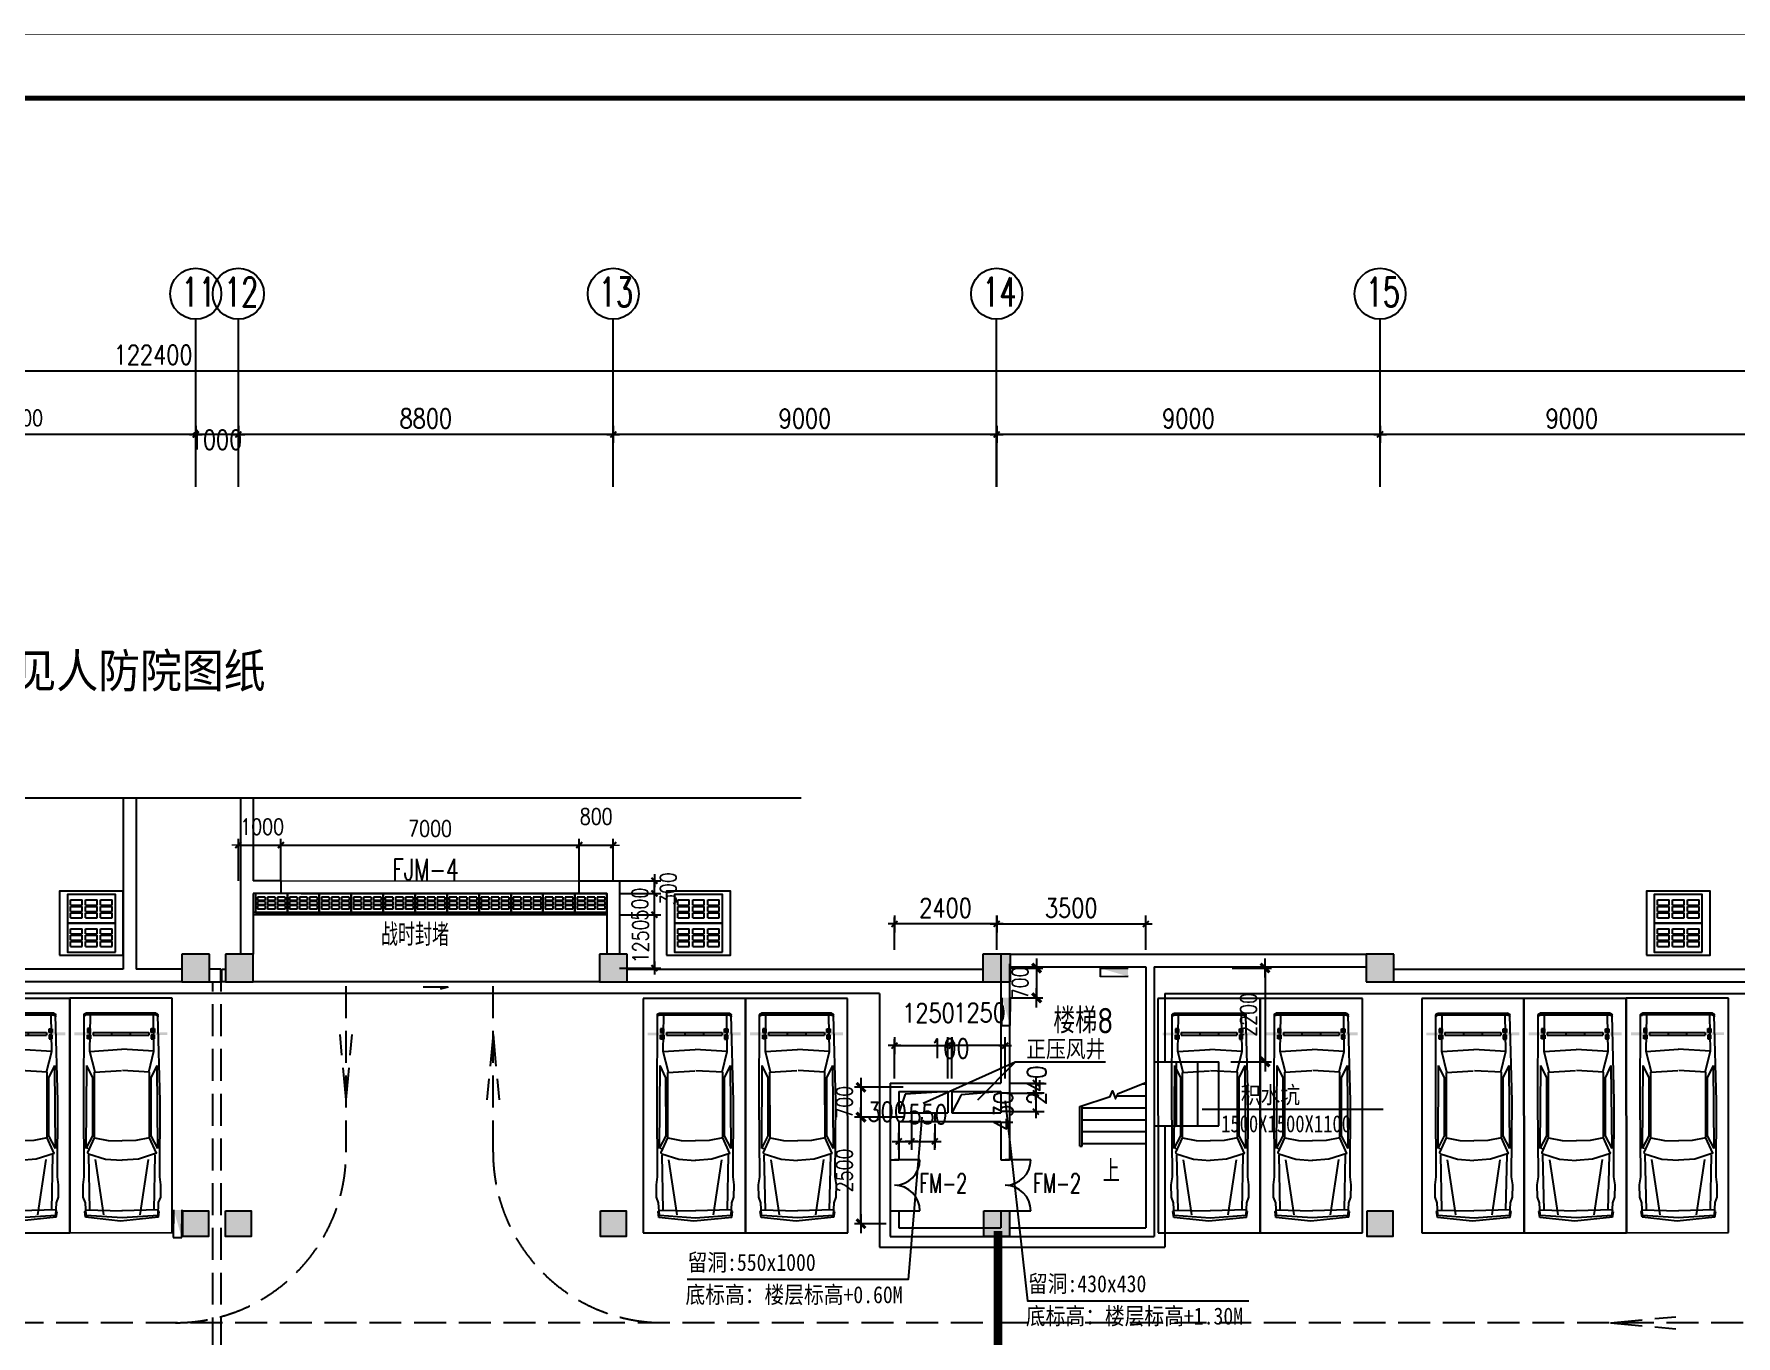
# Model space of a CAD drawing. Extents: x 953929 to 1132291, y -67290 to 107124.
# Drawn here: x 1059548 to 1099497, y 76569 to 107124 of the extents above; entities that cross this region are included whole.
import ezdxf

# ---------------------------------------------------------------- set-up
doc = ezdxf.new("R2010")
doc.units = 0
doc.header["$MEASUREMENT"] = 0
doc.linetypes.add('ACAD_ISO02W100', pattern=[15, 12, -3])
doc.linetypes.add('DASH', pattern=[0.35, 0.25, -0.1])
doc.layers.get('0').update_dxf_attribs({"linetype": 'CONTINUOUS'})
doc.layers.get('DEFPOINTS').update_dxf_attribs({"linetype": 'CONTINUOUS'})
for name, color, linetype in [('0-文字', 11, 'CONTINUOUS'), ('2', 6, 'ACAD_ISO02W100'), ('BALCONY', 6, 'CONTINUOUS'), ('COLUMN', 4, 'CONTINUOUS'), ('DIM', 7, 'CONTINUOUS'), ('F', 31, 'CONTINUOUS'), ('KWC', 253, 'CONTINUOUS'), ('PUB_TEXT', 7, 'CONTINUOUS'), ('SOLID_HATCH', 40, 'CONTINUOUS'), ('TC', 8, 'CONTINUOUS'), ('WALL', 1, 'CONTINUOUS'), ('WIN', 4, 'CONTINUOUS'), ('WINDOW', 254, 'CONTINUOUS'), ('WINDOWS', 4, 'CONTINUOUS')]:
    doc.layers.add(name, color=color, linetype=linetype)
doc.layers.add('AXIS', color=3, linetype='CONTINUOUS', lineweight=9)
doc.styles.add('CHINA', font='SimSun.ttf', dxfattribs={"width": 0.85, "height": 150})
doc.styles.add('DIM', font='', dxfattribs={"width": 0.75})
doc.styles.add('DIM_FONT', font='SIMPLEX.shx', dxfattribs={"width": 0.8})
doc.styles.add('FS', font='txt.shx', dxfattribs={"width": 0.66, "height": 150, "bigfont": 'fs.shx'})
doc.styles.get("Standard").update_dxf_attribs({"font": 'txt.shx', "width": 0.8, "height": 525, "bigfont": 'h1.shx'})
doc.styles.add('TSS', font='tssdeng.shx', dxfattribs={"width": 0.85, "bigfont": 'tssdchn.shx'})
doc.styles.add('宋体', font='SimSun.ttf')
doc.styles.get('DIM').set_extended_font_data('FangSong_GB2312')
doc.dimstyles.new('DIMN-200', dxfattribs={"dimtxt": 300, "dimasz": 1, "dimexe": 250, "dimexo": 0, "dimgap": 150, "dimtad": 1, "dimdec": 0, "dimdsep": 46, "dimtxsty": 'DIM_FONT', "dimblk": '_DIMX', "dimcen": 2.5, "dimclrd": 256, "dimclre": 256, "dimclrt": 4, "dimadec": 0, "dimazin": 0, "dimtfac": 1, "dimtdec": 0, "dimtix": 1, "dimtmove": 2, "dimatfit": 3, "dimldrblk": '_DIMX', "dimfxl": 0, "dimtolj": 1, "dimtzin": 0, "dimarcsym": 0})
doc.dimstyles.new('NORMAL', dxfattribs={"dimtxt": 450, "dimasz": 1, "dimexe": 150, "dimexo": 0, "dimgap": 150, "dimtad": 1, "dimdec": 0, "dimzin": 0, "dimdsep": 46, "dimtxsty": 'DIM_FONT', "dimblk1": '1', "dimblk2": '1', "dimsah": 1, "dimcen": 0, "dimclrd": 4, "dimclre": 4, "dimclrt": 4, "dimadec": 0, "dimazin": 0, "dimtfac": 1, "dimtdec": 0, "dimtmove": 0, "dimatfit": 3, "dimldrblk": '1', "dimfxl": 0, "dimtolj": 1, "dimtzin": 0, "dimarcsym": 0})
doc.dimstyles.get("Standard").update_dxf_attribs({"dimtxt": 375, "dimasz": 1, "dimexe": 150, "dimexo": 0, "dimgap": 200, "dimtad": 1, "dimdec": 0, "dimzin": 0, "dimdsep": 46, "dimtxsty": 'DIM_FONT', "dimblk1": '_DIMX', "dimblk2": '_DIMX', "dimsah": 1, "dimcen": 200, "dimclrd": 256, "dimclre": 256, "dimclrt": 4, "dimadec": 0, "dimazin": 0, "dimtfac": 1, "dimtdec": 0, "dimtix": 1, "dimtmove": 2, "dimatfit": 3, "dimldrblk": '_DIMX', "dimfxl": 0, "dimtolj": 1, "dimtzin": 0, "dimarcsym": 0})

# ---------------------------------------------------------------- blocks, each defined once
blk = doc.blocks.new('1')
at = {"layer": 'DIM'}
for p, q in [((-150, 0), (150, 0)), ((0, -200), (0, 200))]:
    blk.add_line(p, q, dxfattribs=at)
at = {"layer": 'DIM', "const_width": 45}
blk.add_lwpolyline([(-71, -71), (71, 71)], dxfattribs=at)
blk = doc.blocks.new('*D96')
at = {"layer": 'DEFPOINTS', "color": 0}
for p in [(1082144, 97727), (1082144, 96498), (1091144, 96498)]:
    blk.add_point(p, dxfattribs=at)
at = {"layer": 'DIM', "color": 4}
for p, q in [((1082144, 96498), (1082144, 97877)), ((1091144, 96498), (1091144, 97877)), ((1091143, 97727), (1082145, 97727))]:
    blk.add_line(p, q, dxfattribs=at)
at = {"layer": 'DIM', "color": 4, "rotation": 180}
blk.add_blockref('1', (1082144, 97727), dxfattribs=at)
at = {"layer": 'DIM', "color": 4}
blk.add_blockref('1', (1091144, 97727), dxfattribs=at)
at = {"layer": 'DIM', "color": 4, "insert": (1086644, 98102), "char_height": 450, "attachment_point": 5, "style": 'DIM_FONT'}
blk.add_mtext('\\A1;9000', dxfattribs=at)
blk = doc.blocks.new('*D95')
at = {"layer": 'DEFPOINTS', "color": 0}
for p in [(1073144, 97727), (1073144, 96498), (1082144, 96498)]:
    blk.add_point(p, dxfattribs=at)
at = {"layer": 'DIM', "color": 4}
for p, q in [((1073144, 96498), (1073144, 97877)), ((1082144, 96498), (1082144, 97877)), ((1082143, 97727), (1073145, 97727))]:
    blk.add_line(p, q, dxfattribs=at)
at = {"layer": 'DIM', "color": 4, "rotation": 180}
blk.add_blockref('1', (1073144, 97727), dxfattribs=at)
at = {"layer": 'DIM', "color": 4}
blk.add_blockref('1', (1082144, 97727), dxfattribs=at)
at = {"layer": 'DIM', "color": 4, "insert": (1077644, 98102), "char_height": 450, "attachment_point": 5, "style": 'DIM_FONT'}
blk.add_mtext('\\A1;9000', dxfattribs=at)
blk = doc.blocks.new('*D94')
at = {"layer": 'DEFPOINTS', "color": 0}
for p in [(1091144, 97727), (1091144, 96498), (1100144, 96498)]:
    blk.add_point(p, dxfattribs=at)
at = {"layer": 'DIM', "color": 4}
for p, q in [((1091144, 96498), (1091144, 97877)), ((1100144, 96498), (1100144, 97877)), ((1100143, 97727), (1091145, 97727))]:
    blk.add_line(p, q, dxfattribs=at)
at = {"layer": 'DIM', "color": 4, "rotation": 180}
blk.add_blockref('1', (1091144, 97727), dxfattribs=at)
at = {"layer": 'DIM', "color": 4}
blk.add_blockref('1', (1100144, 97727), dxfattribs=at)
at = {"layer": 'DIM', "color": 4, "insert": (1095644, 98102), "char_height": 450, "attachment_point": 5, "style": 'DIM_FONT'}
blk.add_mtext('\\A1;9000', dxfattribs=at)
blk = doc.blocks.new('*D97')
at = {"layer": 'DEFPOINTS', "color": 0}
for p in [(1063344, 97727), (1063344, 96498), (1064344, 96498)]:
    blk.add_point(p, dxfattribs=at)
at = {"layer": 'DIM', "color": 4}
for p, q in [((1063344, 96498), (1063344, 97877)), ((1064344, 96498), (1064344, 97877)), ((1064343, 97727), (1063345, 97727))]:
    blk.add_line(p, q, dxfattribs=at)
at = {"layer": 'DIM', "color": 4, "rotation": 180}
blk.add_blockref('1', (1063344, 97727), dxfattribs=at)
at = {"layer": 'DIM', "color": 4}
blk.add_blockref('1', (1064344, 97727), dxfattribs=at)
at = {"layer": 'DIM', "color": 4, "insert": (1063819, 97601), "char_height": 450, "attachment_point": 5, "style": 'DIM_FONT'}
blk.add_mtext('\\A1;1000', dxfattribs=at)
blk = doc.blocks.new('_DIMX')
blk.add_line((-150, 0), (150, 0))
at = {"const_width": 50}
blk.add_lwpolyline([(-70, -70), (70, 70)], dxfattribs=at)
blk = doc.blocks.new('*D88')
at = {"linetype": 'ByBlock'}
for p, q in [((1055144, 96498), (1055144, 97877)), ((1063344, 96498), (1063344, 97877)), ((1063343, 97727), (1055145, 97727))]:
    blk.add_line(p, q, dxfattribs=at)
at = {"layer": 'DEFPOINTS', "color": 0, "linetype": 'ByBlock'}
for p in [(1055144, 97727), (1055144, 96498), (1063344, 96498)]:
    blk.add_point(p, dxfattribs=at)
at = {"linetype": 'ByBlock', "rotation": 180}
blk.add_blockref('_DIMX', (1055144, 97727), dxfattribs=at)
at = {"linetype": 'ByBlock'}
blk.add_blockref('_DIMX', (1063344, 97727), dxfattribs=at)
at = {"color": 4, "linetype": 'ByBlock', "insert": (1059244, 98114), "char_height": 375, "attachment_point": 5, "style": 'DIM_FONT'}
blk.add_mtext('\\A1;8200', dxfattribs=at)
blk = doc.blocks.new('*D84')
at = {"layer": 'DEFPOINTS', "color": 0}
for p in [(1123544, 99220), (1001144, 96498), (1123544, 96498)]:
    blk.add_point(p, dxfattribs=at)
at = {"layer": 'DIM', "color": 4}
for p, q in [((1001144, 96498), (1001144, 99370)), ((1001145, 99220), (1123543, 99220)), ((1123544, 96498), (1123544, 99370))]:
    blk.add_line(p, q, dxfattribs=at)
at = {"layer": 'DIM', "color": 4, "rotation": 180}
blk.add_blockref('1', (1001144, 99220), dxfattribs=at)
at = {"layer": 'DIM', "color": 4}
blk.add_blockref('1', (1123544, 99220), dxfattribs=at)
at = {"layer": 'DIM', "color": 4, "insert": (1062344, 99595), "char_height": 450, "attachment_point": 5, "style": 'DIM_FONT'}
blk.add_mtext('\\A1;122400', dxfattribs=at)
blk = doc.blocks.new('*D93')
at = {"layer": 'DEFPOINTS', "color": 0}
for p in [(1064344, 97727), (1064344, 96498), (1073144, 96498)]:
    blk.add_point(p, dxfattribs=at)
at = {"layer": 'DIM', "color": 4}
for p, q in [((1064344, 96498), (1064344, 97877)), ((1073144, 96498), (1073144, 97877)), ((1073143, 97727), (1064345, 97727))]:
    blk.add_line(p, q, dxfattribs=at)
at = {"layer": 'DIM', "color": 4, "rotation": 180}
blk.add_blockref('1', (1064344, 97727), dxfattribs=at)
at = {"layer": 'DIM', "color": 4}
blk.add_blockref('1', (1073144, 97727), dxfattribs=at)
at = {"layer": 'DIM', "color": 4, "insert": (1068744, 98102), "char_height": 450, "attachment_point": 5, "style": 'DIM_FONT'}
blk.add_mtext('\\A1;8800', dxfattribs=at)
blk = doc.blocks.new('*D103')
at = {"layer": 'DEFPOINTS', "color": 0}
for p in [(1079744, 86239), (1079744, 85633), (1082144, 85633)]:
    blk.add_point(p, dxfattribs=at)
at = {"layer": 'DIM', "color": 4}
for p, q in [((1079744, 85633), (1079744, 86389)), ((1082144, 85633), (1082144, 86389)), ((1082143, 86239), (1079745, 86239))]:
    blk.add_line(p, q, dxfattribs=at)
at = {"layer": 'DIM', "color": 4, "rotation": 180}
blk.add_blockref('1', (1079744, 86239), dxfattribs=at)
at = {"layer": 'DIM', "color": 4}
blk.add_blockref('1', (1082144, 86239), dxfattribs=at)
at = {"layer": 'DIM', "color": 4, "insert": (1080944, 86614), "char_height": 450, "attachment_point": 5, "style": 'DIM_FONT'}
blk.add_mtext('\\A1;2400', dxfattribs=at)
blk = doc.blocks.new('*D104')
at = {"layer": 'DEFPOINTS', "color": 0}
for p in [(1085644, 86239), (1082144, 85633), (1085644, 85633)]:
    blk.add_point(p, dxfattribs=at)
at = {"layer": 'DIM', "color": 4}
for p, q in [((1082144, 85633), (1082144, 86389)), ((1085644, 85633), (1085644, 86389)), ((1082145, 86239), (1085643, 86239))]:
    blk.add_line(p, q, dxfattribs=at)
at = {"layer": 'DIM', "color": 4, "rotation": 180}
blk.add_blockref('1', (1082144, 86239), dxfattribs=at)
at = {"layer": 'DIM', "color": 4}
blk.add_blockref('1', (1085644, 86239), dxfattribs=at)
at = {"layer": 'DIM', "color": 4, "insert": (1083894, 86614), "char_height": 450, "attachment_point": 5, "style": 'DIM_FONT'}
blk.add_mtext('\\A1;3500', dxfattribs=at)
blk = doc.blocks.new('A$C4B905A97')
at = {"layer": 'BALCONY'}
for p, q in [((50, 365), (230, 365)), ((50, 285), (50, 365)), ((50, 310), (50, 340)), ((50, 285), (230, 285)), ((230, 285), (230, 365)), ((285, 365), (465, 365)), ((285, 285), (285, 365)), ((285, 310), (285, 340)), ((285, 285), (465, 285)), ((465, 285), (465, 365)), ((520, 285), (520, 365)), ((520, 365), (700, 365)), ((520, 285), (700, 285)), ((700, 285), (700, 365)), ((50, 185), (50, 265)), ((50, 265), (230, 265)), ((50, 210), (50, 240)), ((50, 185), (230, 185)), ((50, 165), (230, 165)), ((50, 165), (230, 165)), ((50, 85), (50, 165)), ((50, 110), (50, 140)), ((50, 85), (230, 85)), ((230, 185), (230, 265)), ((230, 85), (230, 165)), ((285, 185), (285, 265)), ((285, 265), (465, 265)), ((285, 210), (285, 240)), ((285, 185), (465, 185)), ((285, 165), (465, 165)), ((285, 165), (465, 165)), ((285, 85), (285, 165)), ((285, 110), (285, 140)), ((285, 85), (465, 85)), ((465, 185), (465, 265)), ((465, 85), (465, 165)), ((520, 265), (700, 265)), ((520, 185), (520, 265)), ((520, 185), (700, 185)), ((520, 85), (520, 165)), ((520, 165), (700, 165)), ((520, 165), (700, 165)), ((520, 85), (700, 85)), ((700, 185), (700, 265)), ((700, 85), (700, 165))]:
    blk.add_line(p, q, dxfattribs=at)
at = {"layer": 'WINDOW'}
blk.add_lwpolyline([(750, 0), (750, 450), (0, 450), (0, 0)], close=True, dxfattribs=at)
blk = doc.blocks.new('jing-1')
at = {"layer": 'WINDOW'}
blk.add_lwpolyline([(1000, 0), (1000, 1000), (0, 1000), (0, 0)], close=True, dxfattribs=at)
at = {"layer": 'WINDOW', "rotation": 90}
for p in [(500, 125), (950, 125)]:
    blk.add_blockref('A$C4B905A97', p, dxfattribs=at)
blk = doc.blocks.new('_fzh')
for p, q in [((-0.5, 0.5), (-0.5, -0.5)), ((0.5, 0.5), (-0.5, 0.5)), ((0.5, -0.5), (0.5, 0.5)), ((-0.5, -0.5), (0.5, -0.5))]:
    blk.add_line(p, q)
at = {"layer": 'SOLID_HATCH'}
blk.add_solid([(0.5, 0.5), (0.5, -0.5), (-0.5, 0.5), (-0.5, -0.5)], dxfattribs=at)
blk = doc.blocks.new('*D211')
at = {"linetype": 'ByBlock'}
for p, q in [((1073294, 86454), (1074259, 86454)), ((1074109, 85205), (1074109, 86453)), ((1073294, 85204), (1074259, 85204))]:
    blk.add_line(p, q, dxfattribs=at)
at = {"layer": 'DEFPOINTS', "color": 0, "linetype": 'ByBlock'}
for p in [(1073294, 86454), (1074109, 86454), (1073294, 85204)]:
    blk.add_point(p, dxfattribs=at)
at = {"linetype": 'ByBlock'}
for p, rotation in [((1074109, 86454), 90), ((1074109, 85204), 270)]:
    blk.add_blockref('_DIMX', p, dxfattribs=dict(at, rotation=rotation))
at = {"color": 4, "linetype": 'ByBlock', "insert": (1073785, 85829), "char_height": 375, "attachment_point": 5, "rotation": 90, "style": 'DIM_FONT'}
blk.add_mtext('\\A1;1250', dxfattribs=at)
blk = doc.blocks.new('*D212')
at = {"linetype": 'ByBlock'}
for p, q in [((1073294, 87254), (1074259, 87254)), ((1074109, 87255), (1074109, 87256)), ((1074109, 86954), (1074109, 87254)), ((1074109, 86954), (1074109, 87254)), ((1073294, 86954), (1074259, 86954)), ((1074109, 86953), (1074109, 86952))]:
    blk.add_line(p, q, dxfattribs=at)
at = {"layer": 'DEFPOINTS', "color": 0, "linetype": 'ByBlock'}
for p in [(1073294, 87254), (1074109, 87254), (1073294, 86954)]:
    blk.add_point(p, dxfattribs=at)
at = {"linetype": 'ByBlock'}
for p, rotation in [((1074109, 87254), 270), ((1074109, 86954), 90)]:
    blk.add_blockref('_DIMX', p, dxfattribs=dict(at, rotation=rotation))
at = {"color": 4, "linetype": 'ByBlock', "insert": (1074435, 87067), "char_height": 375, "attachment_point": 5, "rotation": 90, "style": 'DIM_FONT'}
blk.add_mtext('\\A1;300', dxfattribs=at)
blk = doc.blocks.new('*D214')
at = {"linetype": 'ByBlock'}
for p, q in [((1037469, 85204), (1038392, 85204)), ((1038242, 85203), (1038242, 83006)), ((1037437, 83004), (1038392, 83004))]:
    blk.add_line(p, q, dxfattribs=at)
at = {"layer": 'DEFPOINTS', "color": 0, "linetype": 'ByBlock'}
for p in [(1037469, 85204), (1037437, 83004), (1038242, 83004)]:
    blk.add_point(p, dxfattribs=at)
at = {"linetype": 'ByBlock', "xscale": 1.5, "yscale": 1.5, "zscale": 1.5}
for p, rotation in [((1038242, 85204), 90), ((1038242, 83004), 270)]:
    blk.add_blockref('_DIMX', p, dxfattribs=dict(at, rotation=rotation))
at = {"color": 4, "linetype": 'ByBlock', "insert": (1037854, 84104), "char_height": 375, "attachment_point": 5, "rotation": 90, "style": 'DIM_FONT'}
blk.add_mtext('\\A1;2200', dxfattribs=at)
blk = doc.blocks.new('*D218')
at = {"linetype": 'ByBlock'}
for p, q in [((1079946, 82404), (1078808, 82404)), ((1078958, 82406), (1078958, 82407)), ((1078958, 82404), (1078958, 81704)), ((1079946, 81704), (1078808, 81704)), ((1078958, 81703), (1078958, 81701))]:
    blk.add_line(p, q, dxfattribs=at)
at = {"layer": 'DEFPOINTS', "color": 0, "linetype": 'ByBlock'}
for p in [(1079946, 82404), (1078958, 81704), (1079946, 81704)]:
    blk.add_point(p, dxfattribs=at)
at = {"linetype": 'ByBlock', "xscale": 1.5, "yscale": 1.5, "zscale": 1.5}
for p, rotation in [((1078958, 82404), 270), ((1078958, 81704), 90)]:
    blk.add_blockref('_DIMX', p, dxfattribs=dict(at, rotation=rotation))
at = {"color": 4, "linetype": 'ByBlock', "insert": (1078570, 82054), "char_height": 375, "attachment_point": 5, "rotation": 90, "style": 'DIM_FONT'}
blk.add_mtext('\\A1;700', dxfattribs=at)
blk = doc.blocks.new('*D217')
at = {"linetype": 'ByBlock'}
for p, q in [((1079946, 81704), (1078808, 81704)), ((1078958, 79206), (1078958, 81703)), ((1079546, 79204), (1078808, 79204))]:
    blk.add_line(p, q, dxfattribs=at)
at = {"layer": 'DEFPOINTS', "color": 0, "linetype": 'ByBlock'}
for p in [(1078958, 81704), (1079946, 81704), (1079546, 79204)]:
    blk.add_point(p, dxfattribs=at)
at = {"linetype": 'ByBlock', "xscale": 1.5, "yscale": 1.5, "zscale": 1.5}
for p, rotation in [((1078958, 81704), 90), ((1078958, 79204), 270)]:
    blk.add_blockref('_DIMX', p, dxfattribs=dict(at, rotation=rotation))
at = {"color": 4, "linetype": 'ByBlock', "insert": (1078570, 80454), "char_height": 375, "attachment_point": 5, "rotation": 90, "style": 'DIM_FONT'}
blk.add_mtext('\\A1;2500', dxfattribs=at)
blk = doc.blocks.new('*D265')
at = {"layer": 'DEFPOINTS', "color": 0}
for p in [(1080994, 83383), (1079744, 82613), (1080994, 82613)]:
    blk.add_point(p, dxfattribs=at)
at = {"layer": 'DIM', "color": 4}
for p, q in [((1079744, 82613), (1079744, 83533)), ((1080994, 82613), (1080994, 83533)), ((1079745, 83383), (1080993, 83383))]:
    blk.add_line(p, q, dxfattribs=at)
at = {"layer": 'DIM', "color": 4, "rotation": 180}
blk.add_blockref('1', (1079744, 83383), dxfattribs=at)
at = {"layer": 'DIM', "color": 4}
blk.add_blockref('1', (1080994, 83383), dxfattribs=at)
at = {"layer": 'DIM', "color": 4, "insert": (1080544, 84149), "char_height": 450, "attachment_point": 5, "style": 'DIM_FONT'}
blk.add_mtext('\\A1;1250', dxfattribs=at)
blk = doc.blocks.new('*D264')
at = {"layer": 'DEFPOINTS', "color": 0}
for p in [(1081094, 83383), (1081094, 82613), (1082344, 82613)]:
    blk.add_point(p, dxfattribs=at)
at = {"layer": 'DIM', "color": 4}
for p, q in [((1081094, 82613), (1081094, 83533)), ((1082344, 82613), (1082344, 83533)), ((1082343, 83383), (1081095, 83383))]:
    blk.add_line(p, q, dxfattribs=at)
at = {"layer": 'DIM', "color": 4, "rotation": 180}
blk.add_blockref('1', (1081094, 83383), dxfattribs=at)
at = {"layer": 'DIM', "color": 4}
blk.add_blockref('1', (1082344, 83383), dxfattribs=at)
at = {"layer": 'DIM', "color": 4, "insert": (1081744, 84158), "char_height": 450, "attachment_point": 5, "style": 'DIM_FONT'}
blk.add_mtext('\\A1;1250', dxfattribs=at)
blk = doc.blocks.new('*D391')
at = {"layer": 'DEFPOINTS', "color": 0}
for p in [(1080994, 83383), (1080994, 82613), (1081094, 82613)]:
    blk.add_point(p, dxfattribs=at)
at = {"layer": 'DIM', "color": 4}
for p, q in [((1080994, 82613), (1080994, 83533)), ((1081094, 82613), (1081094, 83533)), ((1080993, 83383), (1080992, 83383)), ((1081094, 83383), (1080994, 83383)), ((1081095, 83383), (1081096, 83383))]:
    blk.add_line(p, q, dxfattribs=at)
blk.add_blockref('1', (1080994, 83383), dxfattribs=at)
at = {"layer": 'DIM', "color": 4, "rotation": 180}
blk.add_blockref('1', (1081094, 83383), dxfattribs=at)
at = {"layer": 'DIM', "color": 4, "insert": (1081044, 83315), "char_height": 450, "attachment_point": 5, "style": 'DIM_FONT'}
blk.add_mtext('\\A1;100', dxfattribs=at)
blk = doc.blocks.new('*D428')
at = {"layer": 'DEFPOINTS', "color": 0}
for p in [(1082444, 82504), (1082444, 82264), (1083062, 82264)]:
    blk.add_point(p, dxfattribs=at)
at = {"layer": 'DIM', "color": 4}
for p, q in [((1082444, 82504), (1083212, 82504)), ((1083062, 82505), (1083062, 82506)), ((1083062, 82504), (1083062, 82264)), ((1082444, 82264), (1083212, 82264)), ((1083062, 82263), (1083062, 82262))]:
    blk.add_line(p, q, dxfattribs=at)
for p, rotation in [((1083062, 82504), 270), ((1083062, 82264), 90)]:
    blk.add_blockref('1', p, dxfattribs=dict(at, rotation=rotation))
at = {"layer": 'DIM', "color": 4, "insert": (1083084, 82449), "char_height": 450, "attachment_point": 5, "rotation": 90, "style": 'DIM_FONT'}
blk.add_mtext('\\A1;240', dxfattribs=at)
blk = doc.blocks.new('*D429')
at = {"layer": 'DEFPOINTS', "color": 0}
for p in [(1082444, 82264), (1082444, 81834), (1083062, 81834)]:
    blk.add_point(p, dxfattribs=at)
at = {"layer": 'DIM', "color": 4}
for p, q in [((1082444, 82264), (1083212, 82264)), ((1083062, 82263), (1083062, 81835)), ((1082444, 81834), (1083212, 81834))]:
    blk.add_line(p, q, dxfattribs=at)
for p, rotation in [((1083062, 82264), 90), ((1083062, 81834), 270)]:
    blk.add_blockref('1', p, dxfattribs=dict(at, rotation=rotation))
at = {"layer": 'DIM', "color": 4, "insert": (1082299, 81849), "char_height": 450, "attachment_point": 5, "rotation": 90, "style": 'DIM_FONT'}
blk.add_mtext('\\A1;430', dxfattribs=at)
blk = doc.blocks.new('*D430')
at = {"layer": 'DEFPOINTS', "color": 0}
for p in [(1080144, 81545), (1080694, 81545), (1080694, 81136)]:
    blk.add_point(p, dxfattribs=at)
at = {"layer": 'DIM', "color": 4}
for p, q in [((1080144, 81545), (1080144, 80986)), ((1080694, 81545), (1080694, 80986)), ((1080145, 81136), (1080693, 81136))]:
    blk.add_line(p, q, dxfattribs=at)
at = {"layer": 'DIM', "color": 4, "rotation": 180}
blk.add_blockref('1', (1080144, 81136), dxfattribs=at)
at = {"layer": 'DIM', "color": 4}
blk.add_blockref('1', (1080694, 81136), dxfattribs=at)
at = {"layer": 'DIM', "color": 4, "insert": (1080529, 81769), "char_height": 450, "attachment_point": 5, "style": 'DIM_FONT'}
blk.add_mtext('\\A1;550', dxfattribs=at)
blk = doc.blocks.new('*D431')
at = {"layer": 'DEFPOINTS', "color": 0}
for p in [(1079844, 81545), (1080144, 81545), (1080144, 81136)]:
    blk.add_point(p, dxfattribs=at)
at = {"layer": 'DIM', "color": 4}
for p, q in [((1079844, 81545), (1079844, 80986)), ((1080144, 81545), (1080144, 80986)), ((1079843, 81136), (1079842, 81136)), ((1079844, 81136), (1080144, 81136)), ((1080145, 81136), (1080146, 81136))]:
    blk.add_line(p, q, dxfattribs=at)
blk.add_blockref('1', (1079844, 81136), dxfattribs=at)
at = {"layer": 'DIM', "color": 4, "rotation": 180}
blk.add_blockref('1', (1080144, 81136), dxfattribs=at)
at = {"layer": 'DIM', "color": 4, "insert": (1079574, 81828), "char_height": 450, "attachment_point": 5, "style": 'DIM_FONT'}
blk.add_mtext('\\A1;300', dxfattribs=at)
blk = doc.blocks.new('CW')
at = {"layer": 'KWC'}
h = blk.add_hatch(color=256, dxfattribs=at)
h.paths.add_polyline_path([(800, -546), (800, -109), (865, -109), (865, -546)])
h.paths.add_polyline_path([(799, -1419), (799, -982), (865, -982), (865, -1419)])
h.paths.add_polyline_path([(799, -2292), (799, -1855), (864, -1855), (864, -2292)])
h = blk.add_hatch(color=256, dxfattribs=at)
h.paths.add_polyline_path([(865, -412), (865, -488), (953, -488), (953, -412)])
h.paths.add_polyline_path([(800, -412), (800, -488), (712, -488), (712, -412)])
edge = h.paths.add_edge_path(flags=16)
edge.add_ellipse((756, -450), major_axis=(-10.2, 10.2), ratio=1, start_angle=-45.0335, end_angle=314.9665, ccw=False)
edge = h.paths.add_edge_path(flags=16)
edge.add_ellipse((909, -450), major_axis=(-10.2, 10.2), ratio=1, start_angle=-45.0335, end_angle=314.9665, ccw=False)
h = blk.add_hatch(color=256, dxfattribs=at)
h.paths.add_polyline_path([(864, -1989), (864, -1913), (952, -1913), (952, -1989)])
edge = h.paths.add_edge_path(flags=16)
edge.add_ellipse((908, -1951), major_axis=(-10.2, 10.2), ratio=1, start_angle=-45.0335, end_angle=314.9665, ccw=False)
edge = h.paths.add_edge_path(flags=16)
edge.add_ellipse((755, -1951), major_axis=(-10.2, 10.2), ratio=1, start_angle=-45.0335, end_angle=314.9665, ccw=False)
h.paths.add_polyline_path([(799, -1989), (799, -1913), (712, -1913), (712, -1989)])
for p, q in [((-1, -2400), (0, 0)), ((0, 0), (5500, -3)), ((349, -2022), (350, -379)), ((391, -2023), (392, -379)), ((2414, -328), (395, -334)), ((3522, -383), (1576, -397)), ((1864, -537), (1576, -397)), ((4190, -340), (2414, -328)), ((3522, -383), (3226, -538)), ((4377, -312), (4190, -340)), ((4665, -317), (4377, -312)), ((4796, -365), (4665, -317)), ((5098, -381), (4796, -365)), ((4966, -373), (4985, -1225)), ((5003, -350), (4985, -372)), ((5139, -372), (5003, -350)), ((5154, -1230), (5098, -381)), ((5227, -1193), (5139, -372)), ((5500, -3), (5499, -2403)), ((1245, -471), (397, -483)), ((712, -488), (712, -412)), ((712, -412), (800, -412)), ((800, -488), (712, -488)), ((800, -546), (799, -1855)), ((800, -412), (800, -488)), ((800, -546), (865, -546)), ((865, -546), (864, -1855)), ((865, -412), (865, -488)), ((953, -412), (865, -412)), ((865, -488), (953, -488)), ((953, -488), (953, -412)), ((1245, -471), (1197, -1224)), ((1734, -592), (1245, -471)), ((1735, -578), (1696, -1211)), ((3273, -579), (1735, -578)), ((3226, -538), (1864, -537)), ((3615, -425), (3273, -579)), ((3273, -579), (3333, -897)), ((3646, -439), (3773, -838)), ((4970, -473), (3673, -445)), ((5082, -800), (3786, -605)), ((799, -982), (865, -982)), ((3333, -897), (3345, -1224)), ((3773, -838), (3802, -1224)), ((5138, -2079), (5227, -1193)), ((799, -1419), (865, -1419)), ((1244, -1976), (1197, -1222)), ((1734, -1869), (1696, -1236)), ((3272, -1870), (3333, -1552)), ((3333, -1552), (3345, -1225)), ((3772, -1612), (3802, -1226)), ((4965, -2077), (4985, -1226)), ((5097, -2070), (5154, -1230)), ((1244, -1976), (396, -1962)), ((799, -1913), (712, -1913)), ((712, -1913), (712, -1989)), ((712, -1989), (799, -1989)), ((799, -1855), (864, -1855)), ((799, -1989), (799, -1913)), ((864, -1989), (864, -1913)), ((864, -1913), (952, -1913)), ((952, -1989), (864, -1989)), ((952, -1913), (952, -1989)), ((1733, -1855), (1244, -1976)), ((1863, -1910), (1575, -2050)), ((3272, -1870), (1734, -1869)), ((3225, -1911), (1863, -1910)), ((3521, -2067), (3225, -1911)), ((3637, -2034), (3272, -1870)), ((3637, -2034), (3772, -1612)), ((4969, -1977), (3672, -2005)), ((5081, -1651), (3785, -1844)), ((2413, -2120), (393, -2067)), ((3521, -2067), (1575, -2050)), ((4189, -2110), (2413, -2120)), ((4376, -2138), (4189, -2110)), ((4664, -2133), (4376, -2138)), ((4795, -2085), (4664, -2133)), ((5097, -2070), (4795, -2085)), ((5002, -2101), (4984, -2079)), ((5138, -2079), (5002, -2101)), ((5499, -2403), (-1, -2400))]:
    blk.add_line(p, q, dxfattribs=at)
for centre in [(756, -450), (909, -450), (755, -1951), (908, -1951)]:
    blk.add_circle(centre, 14.4, dxfattribs=at)
for centre, major_axis, start_param, end_param in [((395, -379), (-45, 0.4), -1.558913, 0.008145), ((437, -379), (-45, 0.1), -1.565717, 0.001342), ((3509, -415), (11.2, 0.7), -1.159955, 1.503276), ((3624, -446), (22.5, 0.3), 0.294791, 1.978353), ((3333, -1224), (7.95, 7.95), 5.46214, 5.532266), ((3791, -1225), (-7.95, 7.95), 3.84936, 4.003454), ((4974, -1225), (7.95, 7.95), 5.474521, 5.519885), ((394, -2022), (-45, 0.1), 0.002021, 1.546781), ((436, -2023), (-45, 0.1), 0.002021, 1.546781), ((3623, -2003), (22.5, 0.4), 4.270615, 5.954177)]:
    blk.add_ellipse(centre, major_axis=major_axis, ratio=1, start_param=start_param, end_param=end_param, dxfattribs=at)
at = {"layer": 'KWC', "linetype": 'Continuous', "style": 'DIM', "oblique": 360, "flags": 9}
for tag in ['YSIZE', 'XSIZE']:
    blk.add_attdef(tag, (5154, -1230), '', height=0.45, rotation=179.9665, dxfattribs=at)
blk = doc.blocks.new('*D483')
at = {"linetype": 'ByBlock'}
for p, q in [((1082469, 85204), (1083231, 85204)), ((1083081, 85206), (1083081, 85207)), ((1083081, 85204), (1083081, 84504)), ((1082469, 84504), (1083231, 84504)), ((1083081, 84502), (1083081, 84501))]:
    blk.add_line(p, q, dxfattribs=at)
at = {"layer": 'DEFPOINTS', "color": 0, "linetype": 'ByBlock'}
for p in [(1082469, 85204), (1082469, 84504), (1083081, 84504)]:
    blk.add_point(p, dxfattribs=at)
at = {"linetype": 'ByBlock', "xscale": 1.5, "yscale": 1.5, "zscale": 1.5}
for p, rotation in [((1083081, 85204), 270), ((1083081, 84504), 90)]:
    blk.add_blockref('_DIMX', p, dxfattribs=dict(at, rotation=rotation))
at = {"color": 4, "linetype": 'ByBlock', "insert": (1082693, 84854), "char_height": 375, "attachment_point": 5, "rotation": 90, "style": 'DIM_FONT'}
blk.add_mtext('\\A1;700', dxfattribs=at)
blk = doc.blocks.new('A$C01856CDB')
at = {"layer": 'WIN'}
for q in [(588, 47), (189, 0)]:
    blk.add_line((0, 47), q, dxfattribs=at)
blk = doc.blocks.new('A$C445D01A8')
at = {"layer": 'WINDOW'}
blk.add_blockref('A$C01856CDB', (0, 0), dxfattribs=at)
blk = doc.blocks.new('A$C084E10F1')
at = {"layer": 'WINDOWS', "xscale": -1}
blk.add_blockref('A$C445D01A8', (588, 0), dxfattribs=at)

msp = doc.modelspace()

# ---------------------------------------------------------------- hatches: boundary and pattern name
at = {"layer": 'COLUMN'}
for points in [[(1063043.554, 78904.176), (1063643.554, 78904.176), (1063643.554, 79504.176), (1063043.554, 79504.176)], [(1064043.554, 78904.176), (1064643.554, 78904.176), (1064643.554, 79504.176), (1064043.554, 79504.176)], [(1072843.554, 78904.176), (1073443.554, 78904.176), (1073443.554, 79504.176), (1072843.554, 79504.176)], [(1081843.554, 78904.176), (1082443.554, 78904.176), (1082443.554, 79504.176), (1081843.554, 79504.176)], [(1090843.554, 78904.176), (1091443.554, 78904.176), (1091443.554, 79504.176), (1090843.554, 79504.176)]]:
    msp.add_hatch(color=256, dxfattribs=at).paths.add_polyline_path(points)

# ---------------------------------------------------------------- linework, layer by layer
for points, const_width in [([(1132285.366, -19031.938), (953935.366, -19031.938), (953935.366, 107118.062), (1132285.366, 107118.062)], 12), ([(1130785.366, 105618.062), (1130785.366, -17531.938), (957685.366, -17531.938), (957685.366, 105618.062)], 120)]:
    msp.add_lwpolyline(points, close=True, dxfattribs=dict(const_width=const_width))
at = {"layer": '2'}
for p, q in [((1080143.554, 81804.176), (1080143.554, 81604.176)), ((1080693.554, 81804.176), (1080693.554, 81604.176))]:
    msp.add_line(p, q, dxfattribs=at)
at = {"layer": '2', "ltscale": 100, "const_width": 200}
msp.add_lwpolyline([(1082175.843, 79028.491), (1082170.69, 70204.176)], dxfattribs=at)
at = {"layer": 'AXIS'}
msp.add_line((1065343.554, 87254.176), (1072343.554, 87254.176), dxfattribs=at)
at = {"layer": 'COLUMN'}
for p, q in [((1085568.296, 82484.176), (1085643.554, 82484.176)), ((1084093.554, 81024.176), (1084093.554, 81951.195)), ((1084153.554, 81024.176), (1084153.554, 81971.356)), ((1084153.554, 81924.176), (1085643.554, 81924.176)), ((1084967.183, 82204.176), (1085643.554, 82204.176)), ((1084153.554, 81644.176), (1085643.554, 81644.176)), ((1084153.554, 81364.176), (1085643.554, 81364.176)), ((1079643.554, 80704.176), (1079643.554, 79504.176)), ((1080343.554, 80704.176), (1079743.554, 80704.176)), ((1082943.554, 80704.176), (1082343.554, 80704.176)), ((1084093.554, 81024.176), (1084153.554, 81024.176)), ((1084153.554, 81084.176), (1085643.554, 81084.176)), ((1079743.554, 79504.176), (1080343.554, 79504.176)), ((1082343.554, 79504.176), (1082943.554, 79504.176))]:
    msp.add_line(p, q, dxfattribs=at)
for points in [[(1084093.554, 81951.195), (1084804.584, 82190.113), (1084864.352, 82318.284), (1084932.756, 82130.346), (1084992.523, 82258.517), (1085643.554, 82513.671)], [(1082342.162, 82090.338), (1082868.126, 77396.846), (1088061.362, 77396.846)], [(1080390.862, 81705.481), (1080069.672, 77897.451), (1074876.436, 77897.451)]]:
    msp.add_lwpolyline(points, dxfattribs=at)
msp.add_lwpolyline([(1084898.554, 82020.752, 0, 60, 0), (1084898.554, 81770.752, 0, 0, 0), (1084898.554, 80834.176, 0, 0, 0)], format="xyseb", dxfattribs=at)
for points in [[(1063043.554, 79504.176), (1063643.554, 79504.176), (1063643.554, 78904.176), (1063043.554, 78904.176)], [(1064043.554, 79504.176), (1064643.554, 79504.176), (1064643.554, 78904.176), (1064043.554, 78904.176)], [(1072843.554, 79504.176), (1073443.554, 79504.176), (1073443.554, 78904.176), (1072843.554, 78904.176)], [(1081843.554, 79504.176), (1082443.554, 79504.176), (1082443.554, 78904.176), (1081843.554, 78904.176)], [(1090843.554, 79504.176), (1091443.554, 79504.176), (1091443.554, 78904.176), (1090843.554, 78904.176)]]:
    msp.add_lwpolyline(points, close=True, dxfattribs=at)
for centre, start, end in [((1079743.554, 80704.176), 270, 0), ((1082343.554, 80704.176), 270, 0), ((1079743.554, 79504.176), 0, 90), ((1082343.554, 79504.176), 0, 90)]:
    msp.add_arc(centre, 600, start, end, dxfattribs=at)
at = {"layer": 'DIM'}
for p, q in [((1063343.554, 96497.937), (1063343.554, 100428.842)), ((1064343.554, 96497.937), (1064343.554, 100428.842)), ((1073143.554, 96497.937), (1073143.554, 100428.842)), ((1082143.554, 96497.937), (1082143.554, 100428.842)), ((1091143.554, 96497.937), (1091143.554, 100428.842)), ((1091219.431, 81886.788), (1086967.106, 81886.788))]:
    msp.add_line(p, q, dxfattribs=at)
for centre in [(1063343.554, 101028.842), (1064343.554, 101028.842), (1073143.554, 101028.842), (1082143.554, 101028.842), (1091143.554, 101028.842)]:
    msp.add_circle(centre, 600, dxfattribs=at)
at = {"layer": 'TC'}
for p, q in [((1051324.864, 89195.757), (1077554.405, 89195.757)), ((1084577.73, 85198.339), (1085227.703, 85204.325)), ((1084579.572, 84998.347), (1084577.73, 85198.339)), ((1085229.545, 85004.333), (1084579.572, 84998.347)), ((1082265.124, 84507.594), (1082259.137, 83857.622)), ((1082459.129, 83855.78), (1082465.115, 84505.752)), ((1082259.137, 83857.622), (1082459.129, 83855.78)), ((1062821.379, 79528.577), (1062815.393, 78878.604)), ((1063015.384, 78876.762), (1063021.37, 79526.735)), ((1062815.393, 78878.604), (1063015.384, 78876.762))]:
    msp.add_line(p, q, dxfattribs=at)
for points in [[(1084580.641, 85197.274), (1085226.823, 85203.225), (1085226.759, 85007.403)], [(1082458.064, 83858.691), (1082464.015, 84504.872), (1082268.193, 84504.808)], [(1063014.319, 78879.673), (1063020.271, 79525.855), (1062824.449, 79525.791)]]:
    msp.add_solid(points, dxfattribs=at)
at = {"layer": 'WALL'}
for p, q in [((1061643.554, 89195.757), (1061643.554, 85179.176)), ((1061943.554, 89195.757), (1061943.554, 85179.176)), ((1064393.554, 89195.757), (1064393.554, 85529.176)), ((1064693.554, 89195.757), (1064693.554, 87254.176)), ((1065343.554, 87254.176), (1064693.554, 87254.176)), ((1065343.554, 87254.176), (1065343.554, 86954.176)), ((1072343.554, 87254.176), (1073293.554, 87254.176)), ((1072343.554, 86954.176), (1072343.554, 87254.176)), ((1073293.554, 87254.176), (1073293.554, 85529.176)), ((1064693.554, 86954.176), (1064693.554, 85529.176)), ((1065343.554, 86954.176), (1064693.939, 86954.176)), ((1072343.554, 86954.176), (1072993.554, 86954.176)), ((1072993.554, 86954.176), (1072993.554, 85529.176)), ((1082243.554, 85504.176), (1082243.554, 82504.176)), ((1082468.554, 85529.176), (1090818.554, 85529.176)), ((1061643.554, 85179.176), (1055468.554, 85179.176)), ((1063018.729, 85179.176), (1061943.554, 85179.176)), ((1063928.554, 85179.176), (1063668.554, 85179.176)), ((1063928.554, 84879.176), (1063928.554, 85179.176)), ((1063958.554, 85179.176), (1064043.554, 85179.176)), ((1063958.554, 84879.176), (1063958.554, 85179.176)), ((1073468.554, 85179.176), (1081818.554, 85179.176)), ((1082443.554, 85304.176), (1082443.554, 80704.176)), ((1082468.554, 85229.176), (1085643.554, 85229.176)), ((1085643.554, 85229.176), (1085643.554, 79104.176)), ((1085843.554, 85229.176), (1085843.554, 78904.176)), ((1085843.554, 85229.176), (1090818.554, 85229.176)), ((1091468.554, 85179.176), (1099818.554, 85179.176)), ((1063018.554, 84879.176), (1055468.554, 84879.176)), ((1063668.554, 84879.176), (1063928.554, 84879.176)), ((1064043.554, 84879.176), (1063958.554, 84879.176)), ((1073468.554, 84879.176), (1082193.554, 84879.176)), ((1082393.554, 84879.176), (1082468.554, 84879.176)), ((1091468.554, 84879.176), (1099818.554, 84879.176)), ((1079643.554, 82504.176), (1082243.554, 82504.176)), ((1079643.554, 82504.176), (1079643.554, 80704.176)), ((1079643.554, 82304.176), (1079643.554, 81804.176)), ((1079843.554, 82304.176), (1080993.554, 82304.176)), ((1079843.554, 82304.176), (1079843.554, 81804.176)), ((1080993.554, 82304.176), (1080993.554, 81804.176)), ((1081093.554, 82304.176), (1081093.554, 81804.176)), ((1081093.554, 82304.176), (1082243.554, 82304.176)), ((1082243.554, 82304.176), (1082243.554, 81804.176)), ((1079843.554, 81804.176), (1080993.554, 81804.176)), ((1079843.554, 81604.176), (1082243.554, 81604.176)), ((1079843.554, 81604.176), (1079843.554, 80704.176)), ((1081093.554, 81804.176), (1082243.554, 81804.176)), ((1082243.554, 81604.176), (1082243.554, 80704.176)), ((1079643.554, 80704.176), (1079843.554, 80704.176)), ((1082243.554, 80704.176), (1082443.554, 80704.176)), ((1079643.554, 79504.176), (1079843.554, 79504.176)), ((1079643.554, 79504.176), (1079643.554, 78904.176)), ((1079843.554, 79504.176), (1079843.554, 79104.176)), ((1082243.554, 79504.176), (1082443.554, 79504.176)), ((1082243.554, 79504.176), (1082243.554, 79104.176)), ((1082443.554, 79504.176), (1082443.554, 79104.176)), ((1079843.554, 79104.176), (1082243.554, 79104.176)), ((1082443.554, 79104.176), (1085643.554, 79104.176)), ((1082443.554, 79104.176), (1085643.554, 79104.176)), ((1079643.554, 78904.176), (1085843.554, 78904.176)), ((1082243.554, 78904.176), (1085843.554, 78904.176))]:
    msp.add_line(p, q, dxfattribs=at)
at = {"layer": 'WINDOW', "linetype": 'DASH'}
msp.add_line((1065818.554, 86954.176), (1072343.554, 86954.176), dxfattribs=at)
at = {"layer": 'WINDOW'}
for p, q in [((1072993.554, 86504.176), (1064693.554, 86504.176)), ((1072993.554, 86454.176), (1064693.554, 86454.176))]:
    msp.add_line(p, q, dxfattribs=at)
at = {"layer": 'WINDOWS', "color": 8, "linetype": 'DASH', "ltscale": 3000}
for p, q in [((1063743.554, -4595.824), (1063743.554, 84879.176)), ((1063943.554, -4595.824), (1063943.554, 84879.176)), ((1066872.028, 80879.176), (1066872.028, 84854.176)), ((1070322.028, 80879.176), (1070322.028, 84854.176)), ((1066872.028, 82111.099), (1066729.631, 83646.44)), ((1066872.028, 82111.099), (1067014.424, 83646.44)), ((1070322.028, 83646.44), (1070179.631, 82111.099)), ((1070322.028, 83646.44), (1070464.424, 82111.099)), ((1117518.554, 76879.176), (1003545.445, 76879.176)), ((1096550.99, 76879.176), (1098086.331, 77021.572)), ((1096550.99, 76879.176), (1098086.331, 76736.779))]:
    msp.add_line(p, q, dxfattribs=at)
at = {"layer": 'WINDOWS'}
for p, q in [((1072818.554, 84879.176), (1064693.554, 84879.176)), ((1079393.554, 84604.176), (1034293.554, 84604.176)), ((1079393.554, 84604.176), (1079393.554, 82754.176)), ((1086093.554, 84604.176), (1086093.554, 83004.176)), ((1086093.554, 84604.176), (1110768.554, 84604.176)), ((1079393.554, 82754.176), (1079393.554, 78654.176)), ((1079393.554, 82754.176), (1079393.554, 82754.176)), ((1082575.54, 82995.101), (1080419.964, 82022.998)), ((1082575.54, 82995.101), (1081694.361, 82100.056)), ((1084701.702, 82995.101), (1082575.54, 82995.101)), ((1085843.554, 83004.176), (1087354.767, 83004.176)), ((1085843.554, 83004.176), (1085843.554, 81504.176)), ((1086354.767, 83004.176), (1086354.767, 81504.176)), ((1086854.767, 83004.176), (1086854.767, 81504.176)), ((1087354.767, 81504.176), (1087354.767, 83004.176)), ((1082443.554, 82264.176), (1082243.554, 82264.176)), ((1082443.554, 81834.176), (1082243.554, 81834.176)), ((1085843.554, 81504.176), (1087354.767, 81504.176)), ((1086093.554, 81504.176), (1086093.554, 78654.176)), ((1082543.554, 78904.176), (1085843.554, 78904.176)), ((1079393.554, 78654.176), (1086093.554, 78654.176))]:
    msp.add_line(p, q, dxfattribs=at)
at = {"layer": 'WINDOWS', "color": 8}
for p, q in [((1080993.554, 82304.176), (1079997.806, 82241.418)), ((1082243.554, 82304.176), (1081311.017, 82231.086)), ((1079997.806, 82241.418), (1079843.554, 81804.176)), ((1081311.017, 82231.086), (1081093.554, 81804.176))]:
    msp.add_line(p, q, dxfattribs=at)
at = {"layer": 'WINDOWS', "color": 8, "linetype": 'DASH', "ltscale": 3000}
for centre, start, end in [((1062872.028, 80879.176), 270, 0), ((1074322.028, 80879.176), 180, 270)]:
    msp.add_arc(centre, 4000, start, end, dxfattribs=at)

# ---------------------------------------------------------------- block references
at = {"layer": 'COLUMN', "xscale": 650, "yscale": 650, "zscale": 650}
for p in [(1063343.554, 85204.176), (1064368.554, 85204.176), (1073143.554, 85204.176), (1082143.554, 85204.176), (1091143.554, 85204.176)]:
    msp.add_blockref('_fzh', p, dxfattribs=at)
at = {"layer": 'KWC', "xscale": -1, "rotation": 90}
for p in [(1057987.494, 84491.5), (1060387.493, 84492.902), (1073844.62, 84490.099), (1076244.619, 84491.5), (1085927.902, 84490.099), (1088327.902, 84491.5), (1092121.024, 84490.099), (1094521.024, 84491.5), (1096921.023, 84492.902)]:
    msp.add_blockref('CW', p, dxfattribs=at)
at = {"layer": 'WALL', "xscale": 1.5, "yscale": 1.5, "zscale": 1.5, "rotation": 270}
for p in [(1060143.554, 87004.176), (1074393.486, 87004.176), (1097393.486, 87004.176)]:
    msp.add_blockref('jing-1', p, dxfattribs=at)
at = {"layer": 'WINDOW', "rotation": 180}
for p in [(1065493.554, 86954.176), (1066243.554, 86954.176), (1066993.554, 86954.176), (1067743.554, 86954.176), (1068493.554, 86954.176), (1069243.554, 86954.176), (1069993.554, 86954.176), (1070743.554, 86954.176), (1071493.554, 86954.176), (1072243.554, 86954.176), (1072993.554, 86954.176)]:
    msp.add_blockref('A$C4B905A97', p, dxfattribs=at)
at = {"layer": 'WINDOWS'}
msp.add_blockref('A$C084E10F1', (1068678.36, 84710.061), dxfattribs=at)

# ---------------------------------------------------------------- texts
at = {"layer": '0-文字', "style": '宋体', "width": 0.9}
msp.add_text('人防地下室详见人防院图纸', height=800, dxfattribs=at).set_placement((1053197.284, 91781.412))
at = {"layer": 'AXIS', "width": 0.8}
for s, p in [('战时封堵', (1067691.856, 85722.63)), ('上', (1084635.101, 80177.111))]:
    msp.add_text(s, height=525, dxfattribs=at).set_placement(p)
at = {"layer": 'COLUMN', "style": 'TSS', "width": 0.9}
msp.add_text('楼梯8', height=600, dxfattribs=at).set_placement((1083473.662, 83668.017))
at = {"layer": 'DIM'}
for s, height, style, width, p in [('11', 675, 'DIM_FONT', 0.7, (1063003.165, 100732.693)), ('12', 675, 'DIM_FONT', 0.7, (1064003.165, 100732.693)), ('13', 675, 'DIM_FONT', 0.7, (1072803.165, 100732.693)), ('14', 675, 'DIM_FONT', 0.7, (1081803.165, 100732.693)), ('15', 675, 'DIM_FONT', 0.7, (1090803.165, 100732.693)), ('正压风井', 400, 'CHINA', 0.85, (1082838.689, 83106.525)), ('积水坑', 400, 'CHINA', 0.85, (1087874.816, 82025.594)), ('1500X1500X1100', 400, 'CHINA', 0.8, (1087412.395, 81349.371)), ('留洞:550x1000', 400, 'CHINA', 0.85, (1074887.456, 78096.939)), ('留洞:430x430', 400, 'CHINA', 0.85, (1082879.145, 77596.334)), ('底标高：楼层标高+0.60M', 400, 'CHINA', 0.85, (1074838.216, 77337.228)), ('底标高：楼层标高+1.30M', 400, 'CHINA', 0.85, (1082829.905, 76836.623))]:
    msp.add_text(s, height=height, dxfattribs=dict(at, style=style, width=width)).set_placement(p)
at = {"layer": 'F', "style": 'FS', "width": 0.66}
for p in [(1080329.684, 79928.44), (1082999.812, 79928.44)]:
    msp.add_text('FM-2', height=450, dxfattribs=at).set_placement(p)
at = {"layer": 'PUB_TEXT', "style": 'DIM_FONT', "width": 0.7}
msp.add_text('FJM-4', height=500, dxfattribs=at).set_placement((1067956.662, 87268.447))

# ---------------------------------------------------------------- dimensions: what is measured, and where the dimension line sits
at = {"layer": 'AXIS'}
dim = msp.add_linear_dim(base=(1055143.554, 97726.826), p1=(1063343.554, 96497.937), p2=(1055143.554, 96497.937), dimstyle='DIMN-200', override={"dimtxt": 375, "dimexe": 150, "dimgap": 200, "dimzin": 0, "dimblk1": '_DIMX', "dimblk2": '_DIMX', "dimsah": 1, "dimcen": 200}, dxfattribs=at)
dim.commit()
dim.dimension.update_dxf_attribs({"geometry": '*D88', "text_midpoint": (1059243.554, 98114.326)})
for base, p1, p2, angle, location in [((1065343.554, 88089.576), (1064343.554, 87254.176), (1065343.554, 87254.176), 0, (1064901.961, 88519.576)), ((1073143.554, 88089.576), (1072343.554, 87254.176), (1073143.554, 87254.176), 0, (1072743.554, 88759.576)), ((1074109.496, 86954.176), (1073293.554, 86454.176), (1073293.554, 86954.176), 90, (1073770.698, 86704.176))]:
    msp.add_linear_dim(base=base, p1=p1, p2=p2, angle=angle, location=location, dimstyle='DIMN-200', override={"dimtxt": 375, "dimexe": 150, "dimgap": 200, "dimzin": 0, "dimblk1": '_DIMX', "dimblk2": '_DIMX', "dimsah": 1, "dimcen": 200}, dxfattribs=at).render()
msp.add_aligned_dim(p1=(1065343.554, 87254.176), p2=(1072343.554, 87254.176), distance=835.4, dimstyle='DIMN-200', override={"dimtxt": 375, "dimexe": 150, "dimgap": 200, "dimzin": 0, "dimblk1": '_DIMX', "dimblk2": '_DIMX', "dimsah": 1, "dimcen": 200}, dxfattribs=at).render()
for base, p1, p2, picture, middle in [((1074109.496, 87254.176), (1073293.554, 86954.176), (1073293.554, 87254.176), '*D212', (1074434.726, 87067.437)), ((1074109.496, 86454.176), (1073293.554, 85204.176), (1073293.554, 86454.176), '*D211', (1073785.454, 85829.176))]:
    dim = msp.add_linear_dim(base=base, p1=p1, p2=p2, angle=90, dimstyle='DIMN-200', override={"dimtxt": 375, "dimexe": 150, "dimgap": 200, "dimzin": 0, "dimblk1": '_DIMX', "dimblk2": '_DIMX', "dimsah": 1, "dimcen": 200}, dxfattribs=at)
    dim.commit()
    dim.dimension.update_dxf_attribs({"geometry": picture, "text_midpoint": middle, "dimtype": 161})
at = {"layer": 'DIM'}
for base, p1, p2, picture, middle in [((1123543.554, 99219.985), (1001143.554, 96497.937), (1123543.554, 96497.937), '*D84', (1062343.554, 99594.985)), ((1064343.554, 97726.826), (1073143.554, 96497.937), (1064343.554, 96497.937), '*D93', (1068743.554, 98101.826)), ((1073143.554, 97726.826), (1082143.554, 96497.937), (1073143.554, 96497.937), '*D95', (1077643.554, 98101.826)), ((1082143.554, 97726.826), (1091143.554, 96497.937), (1082143.554, 96497.937), '*D96', (1086643.554, 98101.826)), ((1091143.554, 97726.826), (1100143.554, 96497.937), (1091143.554, 96497.937), '*D94', (1095643.554, 98101.826)), ((1079743.554, 86239.391), (1082143.554, 85632.66), (1079743.554, 85632.66), '*D103', (1080943.554, 86614.391)), ((1085643.554, 86239.391), (1082143.554, 85632.66), (1085643.554, 85632.66), '*D104', (1083893.554, 86614.391))]:
    dim = msp.add_linear_dim(base=base, p1=p1, p2=p2, dimstyle='NORMAL', override={"dimtmove": 1}, dxfattribs=at)
    dim.commit()
    dim.dimension.update_dxf_attribs({"geometry": picture, "text_midpoint": middle})
for base, p1, p2, picture, middle in [((1063343.554, 97726.826), (1064343.554, 96497.937), (1063343.554, 96497.937), '*D97', (1063818.557, 97225.74)), ((1080993.554, 83382.886), (1079743.554, 82612.967), (1080993.554, 82612.967), '*D265', (1080543.554, 83774.151)), ((1081093.554, 83382.886), (1082343.554, 82612.967), (1081093.554, 82612.967), '*D264', (1081743.554, 83783.189)), ((1080993.554, 83382.886), (1081093.554, 82612.967), (1080993.554, 82612.967), '*D391', (1081043.554, 82939.629))]:
    dim = msp.add_linear_dim(base=base, p1=p1, p2=p2, dimstyle='NORMAL', override={"dimtmove": 1}, dxfattribs=at)
    dim.commit()
    dim.dimension.update_dxf_attribs({"geometry": picture, "text_midpoint": middle, "dimtype": 160})
for base, p1, p2, angle, picture, middle, dimtype in [((1083061.59, 82264.176), (1082443.554, 82504.176), (1082443.554, 82264.176), 90, '*D428', (1083459.147, 82448.772), 160), ((1083061.59, 81834.176), (1082443.554, 82264.176), (1082443.554, 81834.176), 270, '*D429', (1082674.09, 81849.072), 161), ((1080143.554, 81136.007), (1079843.554, 81545.39), (1080143.554, 81545.39), 180, '*D431', (1079574.057, 81453.228), 160), ((1080693.554, 81136.007), (1080143.554, 81545.39), (1080693.554, 81545.39), 180, '*D430', (1080528.821, 81394.345), 160)]:
    dim = msp.add_linear_dim(base=base, p1=p1, p2=p2, angle=angle, dimstyle='NORMAL', override={"dimtmove": 1}, dxfattribs=at)
    dim.commit()
    dim.dimension.update_dxf_attribs({"geometry": picture, "text_midpoint": middle, "dimtype": dimtype})
at = {"layer": 'WINDOWS'}
for base, p1, p2, picture, middle in [((1083080.681, 84503.874), (1082468.554, 85204.176), (1082468.782, 84503.874), '*D483', (1082693.181, 84854.025)), ((1078957.93, 81704.176), (1079945.966, 82404.176), (1079945.966, 81704.176), '*D218', (1078570.43, 82054.176)), ((1078957.93, 81704.176), (1079545.966, 79204.176), (1079945.966, 81704.176), '*D217', (1078570.43, 80454.176))]:
    dim = msp.add_linear_dim(base=base, p1=p1, p2=p2, angle=90, dimstyle='Standard', override={"dimasz": 1.5, "dimblk": '_DIMX'}, dxfattribs=at)
    dim.commit()
    dim.dimension.update_dxf_attribs({"geometry": picture, "text_midpoint": middle})
dim = msp.add_linear_dim(base=(1088442.221, 83004.176), p1=(1087669.113, 85204.176), p2=(1087637.318, 83004.176), angle=90, dimstyle='Standard', override={"dimasz": 1.5, "dimblk": '_DIMX'}, dxfattribs=at)
dim.commit()
dim.dimension.update_dxf_attribs({"geometry": '*D214', "text_midpoint": (1088054.721, 84104.176), "insert": (50200.559, 0)})

doc.saveas('drawing.dxf')
